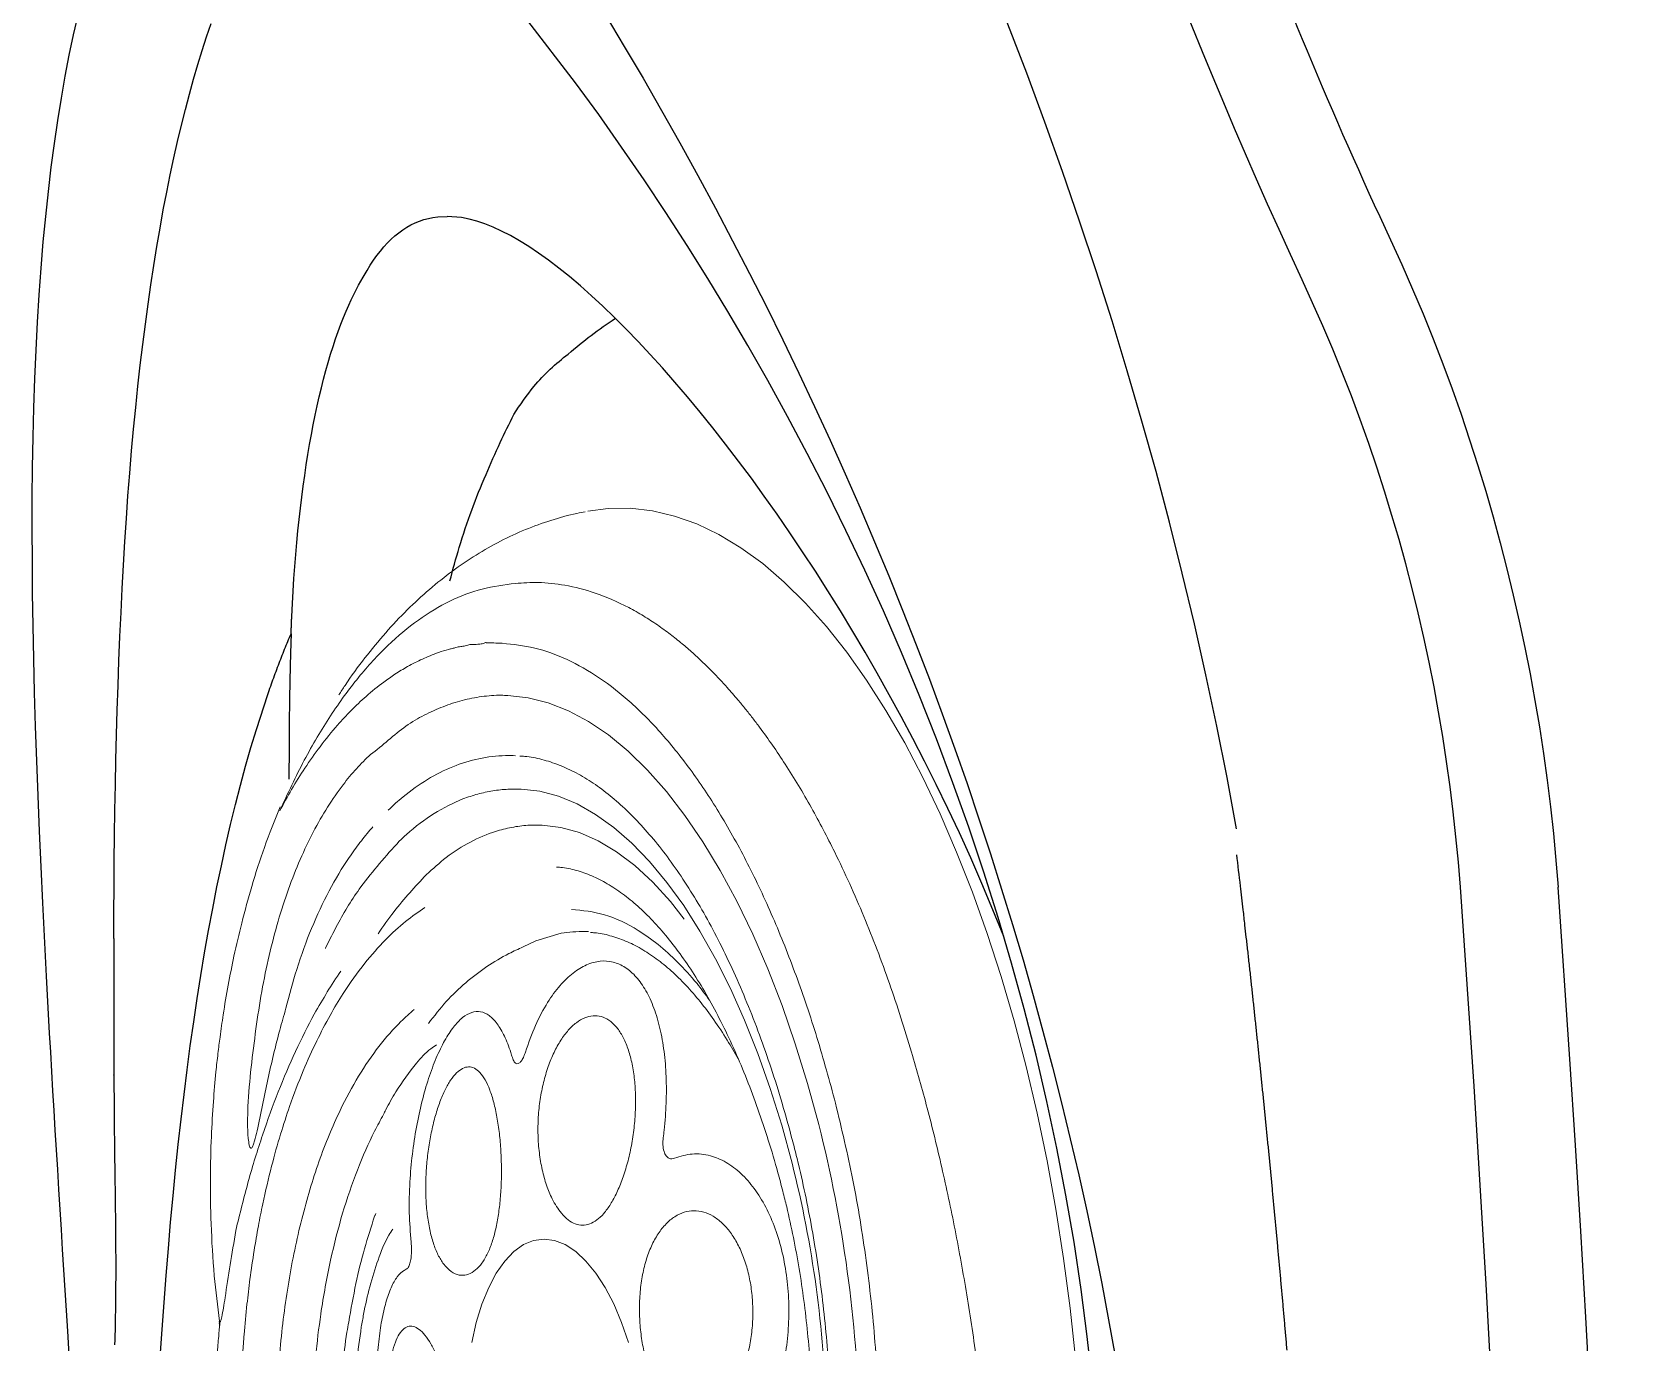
# Model space of a CAD drawing. Extents: x 938 to 1038, y 781 to 934.
# Drawn here: x 1026.4 to 1031.289, y 848.479 to 852.493 of the extents above; entities that cross this region are included whole.
import ezdxf

# ---------------------------------------------------------------- set-up
doc = ezdxf.new("R2010")
doc.units = 0
doc.header["$MEASUREMENT"] = 0
doc.linetypes.add('SLD-Solid', pattern=[0])
doc.layers.add('1', color=4, linetype='Continuous')
doc.layers.add('CL', color=8, linetype='Continuous')

# ---------------------------------------------------------------- blocks, each defined once
blk = doc.blocks.new('JET-HSS-Gatling')
at = {"layer": '1', "color": 3, "linetype": 'SLD-Solid', "lineweight": 15}
for p, q in [((0.0073, -0.3085), (0.0018, -0.1545)), ((0.0164, -0.4616), (0.0073, -0.3085)), ((1.3809, -0.3638), (1.364, -0.3008)), ((1.8432, -0.3352), (1.8247, -0.3957)), ((1.4008, -0.422), (1.3809, -0.3638)), ((1.4235, -0.4744), (1.4008, -0.422)), ((1.8247, -0.3957), (1.8032, -0.4509)), ((0.029, -0.6134), (0.0164, -0.4616)), ((1.4487, -0.5204), (1.4235, -0.4744)), ((1.8032, -0.4509), (1.7791, -0.4999)), ((2.6085, -0.4541), (2.6091, -0.4437)), ((2.6085, -0.4564), (2.6085, -0.4541)), ((1.476, -0.5594), (1.4487, -0.5204)), ((1.7791, -0.4999), (1.7527, -0.5422)), ((1.5052, -0.5908), (1.476, -0.5594)), ((1.7243, -0.5772), (1.6944, -0.6044)), ((1.7527, -0.5422), (1.7243, -0.5772)), ((0.0452, -0.7634), (0.029, -0.6134)), ((1.5357, -0.6142), (1.5052, -0.5908)), ((1.5672, -0.6293), (1.5357, -0.6142)), ((1.5993, -0.6359), (1.5672, -0.6293)), ((1.6314, -0.6339), (1.5993, -0.6359)), ((1.6633, -0.6234), (1.6314, -0.6339)), ((1.6944, -0.6044), (1.6633, -0.6234)), ((0.065, -0.9111), (0.0452, -0.7634)), ((0.8481, -0.931), (0.8246, -0.8129)), ((0.0882, -1.0562), (0.065, -0.9111)), ((0.7343, -0.9245), (0.7597, -1.0526)), ((0.8749, -1.0452), (0.8481, -0.931)), ((0.1147, -1.1981), (0.0882, -1.0562)), ((0.7597, -1.0526), (0.7885, -1.1768)), ((0.905, -1.1551), (0.8749, -1.0452)), ((0.9381, -1.2602), (0.905, -1.1551)), ((0.1446, -1.3366), (0.1147, -1.1981)), ((0.7885, -1.1768), (0.8206, -1.2966)), ((0.9742, -1.3601), (0.9381, -1.2602)), ((0.8206, -1.2966), (0.8559, -1.4116)), ((0.1777, -1.4711), (0.1446, -1.3366)), ((1.0131, -1.4542), (0.9742, -1.3601)), ((0.8559, -1.4116), (0.8942, -1.5213)), ((1.0547, -1.5422), (1.0131, -1.4542)), ((0.2139, -1.6013), (0.1777, -1.4711)), ((0.8942, -1.5213), (0.9355, -1.6253)), ((1.0987, -1.6236), (1.0547, -1.5422)), ((1.4788, -1.5661), (1.5579, -1.5489)), ((1.5579, -1.5489), (1.5988, -1.5327)), ((0.2531, -1.7269), (0.2139, -1.6013)), ((1.1004, -1.5823), (1.1387, -1.6388)), ((2.2025, -1.573), (2.2031, -1.5718)), ((0.9355, -1.6253), (0.9795, -1.7231)), ((1.1449, -1.6982), (1.0987, -1.6236)), ((1.1387, -1.6388), (1.1881, -1.7018)), ((1.1931, -1.7656), (1.1449, -1.6982)), ((1.1881, -1.7018), (1.2393, -1.7566)), ((0.2952, -1.8473), (0.2531, -1.7269)), ((0.9795, -1.7231), (1.0261, -1.8144)), ((1.2393, -1.7566), (1.2921, -1.8031)), ((1.2432, -1.8255), (1.1931, -1.7656)), ((1.2921, -1.8031), (1.3461, -1.8409)), ((0.3401, -1.9623), (0.2952, -1.8473)), ((1.0261, -1.8144), (1.0751, -1.8988)), ((1.295, -1.8777), (1.2432, -1.8255)), ((1.3461, -1.8409), (1.4012, -1.8698)), ((1.0751, -1.8988), (1.1263, -1.976)), ((1.3481, -1.9218), (1.295, -1.8777)), ((1.4012, -1.8698), (1.457, -1.8898)), ((1.457, -1.8898), (1.5133, -1.9007)), ((1.4023, -1.9578), (1.3481, -1.9218)), ((0.3876, -2.0716), (0.3401, -1.9623)), ((1.1263, -1.976), (1.1794, -2.0457)), ((1.4575, -1.9855), (1.4023, -1.9578)), ((1.5134, -2.0046), (1.4575, -1.9855)), ((1.1794, -2.0457), (1.2344, -2.1077)), ((1.5697, -2.0153), (1.5134, -2.0046)), ((0.4377, -2.1748), (0.3876, -2.0716)), ((1.2344, -2.1077), (1.291, -2.1616)), ((0.4901, -2.2716), (0.4377, -2.1748)), ((1.291, -2.1616), (1.3489, -2.2073)), ((1.3489, -2.2073), (1.4079, -2.2445)), ((1.4079, -2.2445), (1.4678, -2.2732)), ((0.5447, -2.3618), (0.4901, -2.2716)), ((1.4678, -2.2732), (1.5284, -2.2932)), ((1.5284, -2.2932), (1.5894, -2.3045)), ((0.6013, -2.445), (0.5447, -2.3618)), ((0.6598, -2.5211), (0.6013, -2.445)), ((0.7201, -2.5898), (0.6598, -2.5211)), ((0.7818, -2.6508), (0.7201, -2.5898)), ((0.8449, -2.7041), (0.7818, -2.6508)), ((0.9092, -2.7495), (0.8449, -2.7041)), ((0.9744, -2.7868), (0.9092, -2.7495)), ((1.0405, -2.8159), (0.9744, -2.7868)), ((1.1071, -2.8368), (1.0405, -2.8159)), ((1.1741, -2.8493), (1.1071, -2.8368)), ((1.2413, -2.8535), (1.1741, -2.8493)), ((1.304, -2.8498), (1.2413, -2.8535))]:
    blk.add_line(p, q, dxfattribs=at)
for centre, major_axis, start_param, end_param in [((3.7905, -0.209), (0, 3.5849), 1.515573, 1.771717), ((3.4052, -0.2088), (0, 3.027), 1.515573, 1.771717), ((2.1518, -0.7801), (0, 0.0592), 0.888582, 1.047194)]:
    blk.add_ellipse(centre, major_axis=major_axis, ratio=0.87, start_param=start_param, end_param=end_param, dxfattribs=at)
for points, knots in [([(2.1128, -0.423), (2.1128, -0.4229), (2.1183, -0.4046), (2.1271, -0.3591), (2.1384, -0.2881), (2.1464, -0.21), (2.1513, -0.1285), (2.1527, -0.0455), (2.1507, 0.0368), (2.1451, 0.1156), (2.1362, 0.1902), (2.1275, 0.2327), (2.123, 0.2542)], [0, 0, 0, 0, 0.000765, 0.110863, 0.220956, 0.331004, 0.44105, 0.551678, 0.662306, 0.774174, 0.886047, 1, 1, 1, 1]), ([(2.0818, 0.1869), (2.0768, 0.1961), (2.0667, 0.2145), (2.0498, 0.2283), (2.0325, 0.2321), (2.0151, 0.2267), (1.9973, 0.2122), (1.9797, 0.189), (1.9629, 0.1574), (1.9476, 0.1185), (1.9347, 0.0734), (1.9249, 0.0243), (1.9189, -0.0274), (1.9167, -0.0791), (1.9183, -0.13), (1.923, -0.1788), (1.9308, -0.2252), (1.9411, -0.2688), (1.9537, -0.308), (1.9682, -0.3423), (1.9841, -0.3696), (2.0009, -0.389), (2.018, -0.3992), (2.0348, -0.4001), (2.051, -0.3913), (2.0662, -0.3736), (2.0799, -0.3471), (2.092, -0.3133), (2.1021, -0.2728), (2.1103, -0.2274), (2.1163, -0.1779), (2.12, -0.1262), (2.1214, -0.0733), (2.1205, -0.021), (2.1173, 0.0295), (2.1117, 0.0769), (2.104, 0.1196), (2.0942, 0.1576), (2.086, 0.177), (2.0818, 0.1869)], [0, 0, 0, 0, 0.030396, 0.060795, 0.08804, 0.115287, 0.143037, 0.170786, 0.198789, 0.226788, 0.254382, 0.281967, 0.30819, 0.33441, 0.359333, 0.384261, 0.409477, 0.434699, 0.461317, 0.487938, 0.515662, 0.543386, 0.571376, 0.599364, 0.627046, 0.654725, 0.681915, 0.709103, 0.735839, 0.762575, 0.788984, 0.815393, 0.841622, 0.867852, 0.894053, 0.920254, 0.946574, 0.972895, 1, 1, 1, 1]), ([(0.2951, 0.0537), (0.2977, -0.0185), (0.3028, -0.1609), (0.3189, -0.3705), (0.3404, -0.5723), (0.3672, -0.7655), (0.3983, -0.9502), (0.4229, -1.0675), (0.435, -1.1255)], [0, 0, 0, 0, 0.177758, 0.350785, 0.519308, 0.683545, 0.843707, 1, 1, 1, 1]), ([(1.0309, 0.0512), (1.0269, 0.0471), (1.0088, 0.0285), (0.9783, -0.0111), (0.9425, -0.0724), (0.9124, -0.1423), (0.8889, -0.2181), (0.8729, -0.2982), (0.8647, -0.3804), (0.8648, -0.4624), (0.873, -0.5422), (0.8896, -0.6172), (0.9138, -0.6858), (0.9452, -0.7454), (0.9828, -0.7949), (1.0257, -0.832), (1.0743, -0.8566), (1.1276, -0.8666), (1.1642, -0.8581), (1.1825, -0.8538)], [0, 0, 0, 0, 0.017086, 0.077681, 0.138269, 0.198172, 0.258071, 0.317615, 0.377156, 0.436673, 0.49619, 0.55602, 0.615851, 0.676352, 0.736856, 0.798484, 0.860118, 0.930054, 1, 1, 1, 1]), ([(0.6787, -0.9865), (0.6658, -0.9074), (0.6399, -0.7491), (0.6181, -0.5001), (0.6081, -0.2471), (0.6132, -0.0785), (0.6157, 0.0058)], [0, 0, 0, 0, 0.25, 0.5, 0.75, 1, 1, 1, 1]), ([(2.4697, 0.0234), (2.4663, -0.0335), (2.4606, -0.1267), (2.4459, -0.2537), (2.4252, -0.3939), (2.3909, -0.5632), (2.337, -0.7527), (2.2715, -0.9253), (2.2015, -1.0655), (2.1306, -1.1766), (2.0618, -1.2628), (1.9993, -1.3245), (1.9596, -1.3548), (1.9451, -1.3659)], [0, 0, 0, 0, 0.09169, 0.150519, 0.209337, 0.327212, 0.445034, 0.562877, 0.680719, 0.770033, 0.859578, 0.948891, 1, 1, 1, 1]), ([(2.062, -1.052), (2.0724, -1.0359), (2.1049, -0.9855), (2.1554, -0.8899), (2.2101, -0.7611), (2.2585, -0.6166), (2.2961, -0.4706), (2.3239, -0.3274), (2.3453, -0.1793), (2.3565, -0.0574), (2.3605, 0.0197), (2.3613, 0.0355)], [0, 0, 0, 0, 0.06262, 0.195551, 0.328905, 0.461838, 0.604644, 0.712946, 0.820335, 0.963143, 1, 1, 1, 1]), ([(0.8149, -0.8629), (0.8117, -0.8448), (0.8024, -0.792), (0.7893, -0.7026), (0.7766, -0.5942), (0.7671, -0.4841), (0.7608, -0.3726), (0.7576, -0.2605), (0.7577, -0.15), (0.7599, -0.0725), (0.7617, -0.0325), (0.7619, -0.0278)], [0, 0, 0, 0, 0.069066, 0.200543, 0.332094, 0.463702, 0.595352, 0.727032, 0.858727, 0.983492, 1, 1, 1, 1]), ([(2.5766, -0.0058), (2.5762, -0.0137), (2.5756, -0.0265), (2.5745, -0.0463), (2.5732, -0.0684), (2.5711, -0.1002), (2.5678, -0.1456), (2.5632, -0.1966), (2.5581, -0.2462), (2.5522, -0.2974), (2.5453, -0.3513), (2.5348, -0.4228), (2.5224, -0.4976), (2.5059, -0.5823), (2.4885, -0.6614), (2.4698, -0.737), (2.4463, -0.8225), (2.4174, -0.9153), (2.3824, -1.0123), (2.3435, -1.1079), (2.3, -1.2012), (2.2515, -1.2902), (2.2048, -1.3657), (2.1506, -1.4428), (2.0884, -1.5178), (2.0194, -1.585), (1.9534, -1.638), (1.9104, -1.663), (1.8897, -1.6752)], [0, 0, 0, 0, 0.0102, 0.016575, 0.025763, 0.038933, 0.057956, 0.085006, 0.105873, 0.123374, 0.152941, 0.177736, 0.219724, 0.254777, 0.295479, 0.331404, 0.363909, 0.421732, 0.472603, 0.518682, 0.581209, 0.637573, 0.689393, 0.737658, 0.811463, 0.878836, 0.941481, 1, 1, 1, 1]), ([(0.8592, -0.7289), (0.8563, -0.7128), (0.8481, -0.6658), (0.8367, -0.586), (0.826, -0.4891), (0.8186, -0.3905), (0.8143, -0.2909), (0.8131, -0.1907), (0.815, -0.1241), (0.8159, -0.0908)], [0, 0, 0, 0, 0.080367, 0.233434, 0.386614, 0.539884, 0.693216, 0.846586, 1, 1, 1, 1]), ([(1.2845, -0.1492), (1.2782, -0.1373), (1.2656, -0.1137), (1.2429, -0.0875), (1.2178, -0.069), (1.1905, -0.0589), (1.1615, -0.0577), (1.1316, -0.0657), (1.1018, -0.083), (1.0733, -0.1088), (1.047, -0.1427), (1.024, -0.1831), (1.0048, -0.229), (0.9901, -0.2787), (0.9803, -0.3311), (0.9756, -0.3843), (0.9763, -0.4371), (0.982, -0.4879), (0.9928, -0.5355), (1.0082, -0.5785), (1.0279, -0.6157), (1.051, -0.6464), (1.0772, -0.6694), (1.1055, -0.6844), (1.1352, -0.6906), (1.1654, -0.6881), (1.1952, -0.6765), (1.2237, -0.6563), (1.25, -0.6276), (1.2735, -0.5914), (1.2931, -0.5483), (1.3085, -0.4997), (1.319, -0.4469), (1.3247, -0.3922), (1.3253, -0.3373), (1.3215, -0.2848), (1.3134, -0.236), (1.3017, -0.1896), (1.2904, -0.1632), (1.2845, -0.1492)], [0, 0, 0, 0, 0.026961, 0.053928, 0.080851, 0.107776, 0.135596, 0.163415, 0.191383, 0.219349, 0.246957, 0.274563, 0.301675, 0.328785, 0.355461, 0.382135, 0.408506, 0.434876, 0.461091, 0.487307, 0.513516, 0.539726, 0.566078, 0.592432, 0.619069, 0.645707, 0.672755, 0.699804, 0.727332, 0.754862, 0.782791, 0.810719, 0.838629, 0.866531, 0.893521, 0.920503, 0.945925, 0.971348, 1, 1, 1, 1]), ([(2.6077, -0.453), (2.6101, -0.439), (2.6155, -0.4072), (2.6222, -0.3617), (2.6278, -0.3203), (2.6323, -0.2839), (2.6368, -0.2439), (2.6418, -0.1923), (2.6469, -0.1271), (2.6488, -0.0791), (2.6498, -0.0528)], [0, 0, 0, 0, 0.105991, 0.240604, 0.342909, 0.417765, 0.513714, 0.642736, 0.8045, 1, 1, 1, 1]), ([(2.1769, -0.4075), (2.1847, -0.372), (2.1945, -0.3279), (2.2016, -0.2827), (2.203, -0.2739)], [0, 0, 0, 0, 0.805779, 1, 1, 1, 1]), ([(2.2438, -0.2897), (2.237, -0.3252), (2.2283, -0.371), (2.2169, -0.4152), (2.2143, -0.4252)], [0, 0, 0, 0, 0.772737, 1, 1, 1, 1]), ([(2.0268, -0.5738), (2.0291, -0.5729), (2.0392, -0.5691), (2.0565, -0.5547), (2.0776, -0.5231), (2.0967, -0.4797), (2.1074, -0.4418), (2.1128, -0.423)], [0, 0, 0, 0, 0.066314, 0.301488, 0.53664, 0.769131, 1, 1, 1, 1]), ([(2.059, -0.6998), (2.0635, -0.6939), (2.0846, -0.6658), (2.1119, -0.6084), (2.1429, -0.5294), (2.1634, -0.4615), (2.1737, -0.4203), (2.1769, -0.4075)], [0, 0, 0, 0, 0.071009, 0.336932, 0.60748, 0.878147, 1, 1, 1, 1]), ([(2.1118, -0.7428), (2.1247, -0.7109), (2.1508, -0.6469), (2.1853, -0.5407), (2.2045, -0.4643), (2.2143, -0.4252)], [0, 0, 0, 0, 0.326121, 0.65485, 1, 1, 1, 1]), ([(2.3103, -2.0145), (2.3294, -1.9752), (2.3659, -1.9002), (2.413, -1.7831), (2.4519, -1.6735), (2.4828, -1.5743), (2.5083, -1.482), (2.5282, -1.4003), (2.5434, -1.3309), (2.5549, -1.2732), (2.5667, -1.2083), (2.5801, -1.1244), (2.5941, -1.0175), (2.6061, -0.893), (2.614, -0.7511), (2.6166, -0.6039), (2.6111, -0.5032), (2.6085, -0.4564)], [0, 0, 0, 0, 0.098821, 0.187964, 0.266698, 0.335212, 0.393504, 0.452104, 0.494888, 0.525992, 0.560831, 0.615318, 0.678996, 0.751735, 0.83283, 0.922363, 1, 1, 1, 1]), ([(2.6085, -0.4541), (2.6078, -0.4539), (2.607, -0.4537), (2.6045, -0.4583), (2.6003, -0.4707), (2.5938, -0.4961), (2.5818, -0.5474), (2.5647, -0.6269), (2.5471, -0.6942), (2.5392, -0.73), (2.5392, -0.73)], [0, 0, 0, 0, 0.0464233, 0.0560273, 0.1365741, 0.2446153, 0.3551548, 0.6764348, 0.9999938, 1, 1, 1, 1]), ([(2.6091, -0.4437), (2.6091, -0.4437), (2.6103, -0.4452), (2.6088, -0.4479), (2.6089, -0.4503), (2.609, -0.4512)], [0, 0, 0, 0, 0.000068, 0.66005, 1, 1, 1, 1]), ([(2.6098, -0.4561), (2.6096, -0.4554), (2.609, -0.4531), (2.6099, -0.4507), (2.6105, -0.449)], [0, 0, 0, 0, 0.29141, 1, 1, 1, 1]), ([(1.9113, -0.5812), (1.9045, -0.5724), (1.8908, -0.5548), (1.8675, -0.5432), (1.8438, -0.5423), (1.821, -0.551), (1.7992, -0.5691), (1.7794, -0.595), (1.7622, -0.6279), (1.7475, -0.6661), (1.7353, -0.7093), (1.7255, -0.7568), (1.7182, -0.8075), (1.7133, -0.8611), (1.7112, -0.9153), (1.7119, -0.9687), (1.7156, -1.0191), (1.7222, -1.0649), (1.7316, -1.1043), (1.7435, -1.1362), (1.7578, -1.1597), (1.7739, -1.1745), (1.7917, -1.1799), (1.8104, -1.1764), (1.8299, -1.1638), (1.8495, -1.1431), (1.8687, -1.1145), (1.887, -1.0793), (1.9039, -1.038), (1.9189, -0.9921), (1.9315, -0.9427), (1.9414, -0.891), (1.9482, -0.8385), (1.9515, -0.7864), (1.9511, -0.7363), (1.947, -0.6892), (1.9389, -0.6469), (1.9273, -0.6095), (1.9167, -0.5907), (1.9113, -0.5812)], [0, 0, 0, 0, 0.0317441, 0.0634826, 0.0912546, 0.1190178, 0.1455175, 0.1720125, 0.197065, 0.222122, 0.2471727, 0.2722295, 0.298601, 0.3249759, 0.3525729, 0.38017, 0.4081675, 0.4361629, 0.4639181, 0.4916708, 0.5189442, 0.5462155, 0.5730208, 0.5998247, 0.6262788, 0.6527322, 0.6789814, 0.7052307, 0.7314257, 0.7576215, 0.7839112, 0.8102022, 0.8367314, 0.8632625, 0.8901646, 0.917069, 0.9444396, 0.9718118, 1, 1, 1, 1]), ([(2.0059, -0.6557), (2.0059, -0.6512), (2.0057, -0.6411), (2.0069, -0.6244), (2.0096, -0.6065), (2.0143, -0.59), (2.0204, -0.5776), (2.0247, -0.5751), (2.0268, -0.5738)], [0, 0, 0, 0, 0.130196, 0.289219, 0.442005, 0.610949, 0.805825, 1, 1, 1, 1]), ([(1.5407, -0.7108), (1.5344, -0.703), (1.5218, -0.6874), (1.5007, -0.6737), (1.4788, -0.6679), (1.4563, -0.6704), (1.4337, -0.6811), (1.4108, -0.6998), (1.3883, -0.7265), (1.3662, -0.7609), (1.3456, -0.8023), (1.327, -0.8495), (1.3113, -0.9011), (1.2991, -0.9551), (1.2909, -1.01), (1.2869, -1.064), (1.2874, -1.1155), (1.2924, -1.163), (1.3017, -1.2054), (1.315, -1.2415), (1.3321, -1.2704), (1.3523, -1.2916), (1.3752, -1.3042), (1.4, -1.3085), (1.4261, -1.3039), (1.4528, -1.2908), (1.4791, -1.2694), (1.5045, -1.2404), (1.528, -1.2043), (1.5491, -1.1621), (1.5669, -1.1148), (1.5809, -1.0635), (1.5905, -1.0096), (1.5955, -0.9545), (1.5953, -0.9), (1.5903, -0.8474), (1.5804, -0.799), (1.5647, -0.7504), (1.5495, -0.7252), (1.5407, -0.7108)], [0, 0, 0, 0, 0.024899, 0.049796, 0.074681, 0.099571, 0.124891, 0.150216, 0.176963, 0.203713, 0.231496, 0.259279, 0.287258, 0.315236, 0.342876, 0.370514, 0.39766, 0.424803, 0.451505, 0.478205, 0.504593, 0.530979, 0.5572, 0.583422, 0.609627, 0.635834, 0.662172, 0.688512, 0.715126, 0.741742, 0.768759, 0.795778, 0.823274, 0.850772, 0.878683, 0.906593, 0.934528, 0.962456, 1, 1, 1, 1]), ([(1.6559, -1.197), (1.6571, -1.2025), (1.6628, -1.2274), (1.675, -1.2663), (1.6944, -1.3061), (1.7171, -1.3329), (1.7423, -1.3465), (1.7699, -1.3461), (1.799, -1.3324), (1.829, -1.3052), (1.8592, -1.2657), (1.8887, -1.2144), (1.9168, -1.1531), (1.9425, -1.083), (1.9651, -1.006), (1.9836, -0.9241), (1.9978, -0.8363), (2.0066, -0.7449), (2.0062, -0.6854), (2.0059, -0.6557)], [0, 0, 0, 0, 0.017086, 0.077681, 0.13827, 0.198173, 0.258071, 0.317615, 0.377157, 0.436674, 0.49619, 0.55602, 0.615851, 0.676352, 0.736856, 0.798485, 0.860118, 0.930054, 1, 1, 1, 1]), ([(1.4793, -1.7696), (1.4749, -1.769), (1.455, -1.7662), (1.4196, -1.756), (1.3733, -1.7361), (1.3277, -1.7088), (1.283, -1.6744), (1.2392, -1.6332), (1.1966, -1.5853), (1.1553, -1.5308), (1.1154, -1.47), (1.0771, -1.403), (1.0407, -1.3301), (1.0062, -1.2516), (0.9739, -1.1678), (0.944, -1.0791), (0.9166, -0.9858), (0.8918, -0.8884), (0.8729, -0.8023), (0.8628, -0.7483), (0.8592, -0.7289)], [0, 0, 0, 0, 0.01755, 0.079517, 0.140948, 0.20158, 0.26148, 0.320823, 0.379793, 0.438544, 0.497186, 0.555794, 0.614404, 0.673046, 0.731737, 0.790485, 0.84929, 0.90815, 0.96706, 1, 1, 1, 1]), ([(2.5392, -0.73), (2.5231, -0.7797), (2.4909, -0.8792), (2.4369, -1.017), (2.3792, -1.1461), (2.3176, -1.2651), (2.2451, -1.3882), (2.1916, -1.4593), (2.1612, -1.4996)], [0, 0, 0, 0, 0.158983, 0.31798, 0.476271, 0.634366, 0.792483, 1, 1, 1, 1]), ([(1.566, -2.1168), (1.5611, -2.1162), (1.539, -2.1131), (1.4998, -2.1025), (1.4485, -2.0819), (1.3979, -2.0539), (1.3481, -2.0188), (1.2993, -1.9768), (1.2515, -1.9279), (1.205, -1.8724), (1.1598, -1.8104), (1.1162, -1.742), (1.0742, -1.6675), (1.0341, -1.5872), (0.9961, -1.5012), (0.9602, -1.41), (0.9267, -1.3138), (0.8957, -1.2129), (0.8672, -1.1078), (0.842, -1.0006), (0.8251, -0.9183), (0.8167, -0.8725), (0.8149, -0.8629)], [0, 0, 0, 0, 0.0159124, 0.0719639, 0.1276729, 0.1828546, 0.2375199, 0.2917593, 0.3456875, 0.3994103, 0.4530122, 0.5065554, 0.5600822, 0.6136127, 0.6671661, 0.7207531, 0.7743791, 0.828045, 0.8817501, 0.9354914, 0.9864539, 1, 1, 1, 1]), ([(1.1825, -0.8538), (1.1853, -0.8531), (1.1914, -0.8517), (1.2003, -0.8544), (1.2084, -0.8625), (1.2141, -0.877), (1.216, -0.8971), (1.2138, -0.9116), (1.2127, -0.9189)], [0, 0, 0, 0, 0.130195, 0.289218, 0.442003, 0.610949, 0.805825, 1, 1, 1, 1]), ([(1.2127, -0.9189), (1.2111, -0.9265), (1.2043, -0.9615), (1.1952, -1.0243), (1.1892, -1.1055), (1.19, -1.183), (1.1974, -1.2547), (1.2116, -1.3187), (1.2321, -1.3736), (1.2586, -1.4175), (1.2903, -1.4498), (1.3266, -1.4689), (1.3663, -1.4746), (1.4085, -1.4662), (1.4519, -1.4441), (1.495, -1.4083), (1.5382, -1.3576), (1.5798, -1.2923), (1.6033, -1.2378), (1.615, -1.2105)], [0, 0, 0, 0, 0.017086, 0.077681, 0.13827, 0.198173, 0.258071, 0.317615, 0.377157, 0.436674, 0.49619, 0.55602, 0.615851, 0.676352, 0.736856, 0.798485, 0.860118, 0.930054, 1, 1, 1, 1]), ([(1.595, -2.4652), (1.5623, -2.4595), (1.4968, -2.448), (1.4001, -2.4041), (1.3055, -2.341), (1.2139, -2.2575), (1.1262, -2.1547), (1.043, -2.0334), (0.9651, -1.8947), (0.8932, -1.7398), (0.8279, -1.5702), (0.77, -1.3871), (0.7191, -1.1929), (0.6922, -1.0553), (0.6787, -0.9865)], [0, 0, 0, 0, 0.083333, 0.166667, 0.25, 0.333333, 0.416667, 0.5, 0.583333, 0.666667, 0.75, 0.833333, 0.916667, 1, 1, 1, 1]), ([(2.4561, -1.2254), (2.4628, -1.1859), (2.4747, -1.1158), (2.4817, -1.0353), (2.48, -0.9926), (2.478, -0.9829), (2.4766, -0.98), (2.4757, -0.9789), (2.4751, -0.9784), (2.4744, -0.9782), (2.4735, -0.9782), (2.4716, -0.9793), (2.4693, -0.9823), (2.4656, -0.9892), (2.4595, -1.0048), (2.4388, -1.0707), (2.4086, -1.1854), (2.37, -1.3075), (2.3446, -1.3763), (2.3366, -1.398)], [0, 0, 0, 0, 0.166389, 0.295559, 0.32148, 0.328288, 0.331433, 0.332758, 0.333431, 0.334752, 0.335709, 0.338291, 0.345814, 0.353914, 0.374763, 0.420648, 0.656248, 0.891321, 1, 1, 1, 1]), ([(2.0197, -1.1184), (2.0315, -1.1009), (2.0462, -1.0794), (2.0594, -1.0564), (2.062, -1.052)], [0, 0, 0, 0, 0.808283, 1, 1, 1, 1]), ([(1.8849, -1.2531), (1.891, -1.2496), (1.9167, -1.2349), (1.962, -1.1917), (1.9972, -1.147), (2.0197, -1.1184)], [0, 0, 0, 0, 0.101923, 0.426326, 1, 1, 1, 1]), ([(0.435, -1.1255), (0.4432, -1.1614), (0.4596, -1.2341), (0.4873, -1.3409), (0.5176, -1.4469), (0.5508, -1.5515), (0.5868, -1.6544), (0.6316, -1.7703), (0.6878, -1.8991), (0.7552, -2.0321), (0.8067, -2.1193), (0.8372, -2.1667), (0.847, -2.1817), (0.857, -2.1966), (0.8671, -2.2113), (0.8774, -2.2259), (0.8941, -2.2492), (0.9213, -2.2856), (0.9635, -2.3377), (1.0065, -2.3852), (1.0468, -2.4254), (1.0807, -2.4567), (1.1178, -2.488), (1.1582, -2.5185), (1.219, -2.559), (1.2968, -2.5996), (1.3874, -2.6299), (1.468, -2.6446), (1.5184, -2.645), (1.5418, -2.6452)], [0, 0, 0, 0, 0.039649, 0.080068, 0.12125, 0.163185, 0.205866, 0.249282, 0.313406, 0.38198, 0.445953, 0.454581, 0.463266, 0.472007, 0.480806, 0.489662, 0.498574, 0.523834, 0.559008, 0.604021, 0.628629, 0.655391, 0.684294, 0.715323, 0.748465, 0.823094, 0.88982, 0.948755, 1, 1, 1, 1]), ([(1.3898, -1.5617), (1.3857, -1.5614), (1.366, -1.5596), (1.3308, -1.549), (1.2845, -1.5297), (1.2389, -1.5026), (1.1944, -1.4687), (1.1512, -1.4281), (1.1096, -1.381), (1.0696, -1.3279), (1.0315, -1.2685), (0.9969, -1.2073), (0.9759, -1.1632), (0.9662, -1.143)], [0, 0, 0, 0, 0.0274951, 0.1317335, 0.2350029, 0.3368263, 0.4370853, 0.5358569, 0.6332869, 0.7295067, 0.8243825, 0.9195129, 1, 1, 1, 1]), ([(1.615, -1.2105), (1.6167, -1.2064), (1.6206, -1.1972), (1.6277, -1.1859), (1.6358, -1.178), (1.6442, -1.1764), (1.6517, -1.1826), (1.6545, -1.1922), (1.6559, -1.197)], [0, 0, 0, 0, 0.1301956, 0.2892195, 0.4420041, 0.6109495, 0.8058267, 1, 1, 1, 1]), ([(2.022, -2.1543), (2.022, -2.1543), (2.0301, -2.1495), (2.0454, -2.1346), (2.0761, -2.1077), (2.1165, -2.0651), (2.1655, -2.0046), (2.2148, -1.9315), (2.2608, -1.8506), (2.3033, -1.7623), (2.3422, -1.6666), (2.3768, -1.5636), (2.4181, -1.4195), (2.4409, -1.303), (2.4561, -1.2254)], [0, 0, 0, 0, 0.000002, 0.038454, 0.076882, 0.153509, 0.247437, 0.341552, 0.435668, 0.529824, 0.623975, 0.718013, 0.812072, 1, 1, 1, 1]), ([(1.4424, -1.6369), (1.4091, -1.6311), (1.3417, -1.6193), (1.256, -1.5699), (1.1855, -1.5121), (1.1294, -1.4532), (1.0809, -1.3926), (1.0524, -1.3472), (1.041, -1.3292)], [0, 0, 0, 0, 0.2335518, 0.4715892, 0.6139879, 0.7563866, 0.902921, 1, 1, 1, 1]), ([(1.5988, -1.5327), (1.6137, -1.5273), (1.6531, -1.513), (1.7148, -1.482), (1.7824, -1.4376), (1.8465, -1.3844), (1.8853, -1.3416), (1.9047, -1.3201)], [0, 0, 0, 0, 0.131614, 0.348029, 0.565844, 0.782168, 1, 1, 1, 1]), ([(2.0315, -1.9327), (2.033, -1.9312), (2.0474, -1.917), (2.0742, -1.8885), (2.1229, -1.8301), (2.18, -1.7488), (2.2416, -1.6383), (2.2943, -1.5214), (2.3232, -1.4373), (2.3366, -1.398)], [0, 0, 0, 0, 0.01157, 0.112772, 0.213959, 0.416471, 0.619568, 0.822676, 1, 1, 1, 1]), ([(1.3958, -1.5656), (1.3984, -1.5658), (1.4153, -1.5671), (1.4447, -1.5684), (1.4674, -1.5669), (1.4788, -1.5661)], [0, 0, 0, 0, 0.082822, 0.537093, 1, 1, 1, 1]), ([(1.8781, -1.7751), (1.9147, -1.7411), (1.9713, -1.6886), (2.0213, -1.6267), (2.039, -1.6049)], [0, 0, 0, 0, 0.646877, 1, 1, 1, 1]), ([(2.2025, -1.573), (2.1889, -1.5963), (2.1518, -1.6597), (2.0731, -1.7684), (1.9975, -1.8411), (1.9537, -1.8831)], [0, 0, 0, 0, 0.196122, 0.535324, 1, 1, 1, 1]), ([(1.5133, -1.9007), (1.5278, -1.9019), (1.5591, -1.9045), (1.6072, -1.9016), (1.6672, -1.8911), (1.7366, -1.8674), (1.8105, -1.8282), (1.8568, -1.7918), (1.8781, -1.7751)], [0, 0, 0, 0, 0.116842, 0.251408, 0.38635, 0.601816, 0.817298, 1, 1, 1, 1]), ([(1.9537, -1.8831), (1.9459, -1.8895), (1.909, -1.9197), (1.8414, -1.963), (1.7651, -1.9951), (1.711, -2.0086), (1.6723, -2.0153), (1.6412, -2.0179), (1.6044, -2.0183), (1.5831, -2.0165), (1.5697, -2.0153)], [0, 0, 0, 0, 0.0640874, 0.3023111, 0.5404427, 0.6594414, 0.718914, 0.8378934, 0.8973655, 1, 1, 1, 1]), ([(1.5418, -2.6452), (1.5761, -2.6433), (1.6446, -2.6396), (1.7459, -2.6085), (1.8466, -2.558), (1.9456, -2.4868), (2.0425, -2.3957), (2.1364, -2.2844), (2.227, -2.1552), (2.2835, -2.0536), (2.3118, -2.0027)], [0, 0, 0, 0, 0.125415, 0.250137, 0.374777, 0.499583, 0.624349, 0.74942, 0.874666, 1, 1, 1, 1]), ([(1.9804, -1.9808), (1.9644, -1.9936), (1.9229, -2.0268), (1.854, -2.0678), (1.7736, -2.1014), (1.692, -2.1199), (1.6269, -2.1232), (1.5893, -2.1197), (1.5791, -2.1188)], [0, 0, 0, 0, 0.124846, 0.324624, 0.524457, 0.725453, 0.925166, 1, 1, 1, 1]), ([(2.3118, -2.0027), (2.2983, -2.0238), (2.2704, -2.0675), (2.2246, -2.1299), (2.1732, -2.1927), (2.1219, -2.2472), (2.0711, -2.2946), (2.0209, -2.3357), (1.9731, -2.3689), (1.9285, -2.3954), (1.8874, -2.4166), (1.8502, -2.4322), (1.8175, -2.4435), (1.7904, -2.4515), (1.7669, -2.458), (1.7494, -2.4597), (1.7363, -2.463), (1.7231, -2.4647), (1.7111, -2.4645), (1.699, -2.4681), (1.6867, -2.4687), (1.6719, -2.4672), (1.659, -2.4677), (1.6512, -2.4682), (1.6474, -2.4711), (1.6461, -2.4716), (1.6458, -2.4715), (1.6455, -2.4715), (1.6449, -2.4711), (1.6437, -2.4704), (1.6397, -2.4695), (1.632, -2.469), (1.6164, -2.4675), (1.6038, -2.4662), (1.595, -2.4652)], [0, 0, 0, 0, 0.066118, 0.136938, 0.213999, 0.299167, 0.361905, 0.431287, 0.509977, 0.558646, 0.612909, 0.6759, 0.707486, 0.742831, 0.783653, 0.799067, 0.813649, 0.833587, 0.852019, 0.861533, 0.878293, 0.90225, 0.919971, 0.927847, 0.932019, 0.932759, 0.933114, 0.933388, 0.933963, 0.93611, 0.939288, 0.950952, 0.965966, 1, 1, 1, 1]), ([(1.5894, -2.3045), (1.5961, -2.3052), (1.6129, -2.3071), (1.6396, -2.3082), (1.68, -2.3065), (1.7301, -2.3008), (1.79, -2.2856), (1.8492, -2.2638), (1.9278, -2.2264), (1.9832, -2.1781), (2.0221, -2.1542), (2.0221, -2.1542)], [0, 0, 0, 0, 0.0453331, 0.1136722, 0.1817804, 0.3180598, 0.4545244, 0.590966, 0.7272287, 0.9999978, 1, 1, 1, 1]), ([(1.3124, -2.8481), (1.321, -2.8473), (1.357, -2.844), (1.4196, -2.8308), (1.4998, -2.8084), (1.5787, -2.7784), (1.6562, -2.7414), (1.7322, -2.6975), (1.8066, -2.6465), (1.8792, -2.5885), (1.9501, -2.5234), (2.0189, -2.4508), (2.0708, -2.3907), (2.0985, -2.3531), (2.1053, -2.3439)], [0, 0, 0, 0, 0.02788, 0.116636, 0.205673, 0.295333, 0.38596, 0.477893, 0.571458, 0.666951, 0.764616, 0.864609, 0.966969, 1, 1, 1, 1])]:
    blk.add_open_spline(points, degree=3, knots=knots, dxfattribs=at)
blk = doc.blocks.new('VISTA')
at = {"layer": '1', "color": 3, "linetype": 'Continuous'}
for points in [[(90.2796, 52.9813), (90.3378, 52.884), (90.3952, 52.7861), (90.4518, 52.6876), (90.5076, 52.5884), (90.5626, 52.4887), (90.6167, 52.3887), (90.6697, 52.2886), (90.7218, 52.188), (90.773, 52.087), (90.8232, 51.9854), (90.8725, 51.8834), (90.9208, 51.7809), (90.9682, 51.678), (91.0146, 51.5746), (91.06, 51.4708), (91.1045, 51.3665), (91.1479, 51.2619), (91.1904, 51.1568), (91.2319, 51.0513), (91.2724, 50.9454), (91.3118, 50.8392), (91.3503, 50.7326), (91.3877, 50.6256), (91.424, 50.5182), (91.4594, 50.4105), (91.4937, 50.3025), (91.5269, 50.1941), (91.5591, 50.0854), (91.5902, 49.9764), (91.6203, 49.8671), (91.6493, 49.7576), (91.6772, 49.6477), (91.704, 49.5376), (91.7297, 49.4273), (91.7542, 49.3166), (91.7777, 49.2058), (91.8001, 49.0947), (91.8213, 48.9834), (91.8415, 48.8719)], [(92.4142, 52.1691), (92.3785, 52.246), (92.3433, 52.323), (92.3085, 52.4002), (92.2742, 52.4776), (92.2403, 52.5552), (92.2069, 52.6329), (92.1739, 52.7107), (92.1413, 52.7887), (92.1092, 52.8669), (92.0776, 52.9453), (92.0463, 53.0238), (92.0156, 53.1024), (91.9853, 53.1813), (91.9554, 53.2603), (91.9259, 53.3394), (91.8969, 53.4187), (91.8684, 53.4982), (91.8403, 53.5779), (91.7854, 53.7377)], [(88.6639, 52.9793), (88.6501, 52.9191), (88.6369, 52.8568), (88.6245, 52.7923), (88.6127, 52.7257), (88.6016, 52.6572), (88.5913, 52.5866), (88.5817, 52.5141), (88.5728, 52.4396), (88.5647, 52.3632), (88.5573, 52.2849), (88.5506, 52.2047), (88.5447, 52.1228), (88.5395, 52.039), (88.5351, 51.9534), (88.5314, 51.8662), (88.5284, 51.7772), (88.5262, 51.6865), (88.5246, 51.5942), (88.5236, 51.5003), (88.5234, 51.4048), (88.5237, 51.3078), (88.5246, 51.2093), (88.5261, 51.1093), (88.5281, 51.0079), (88.5306, 50.905), (88.5337, 50.8008), (88.5372, 50.6953), (88.5412, 50.5884), (88.5456, 50.4803), (88.5504, 50.3709), (88.5555, 50.2604), (88.567, 50.0357)], [(88.7742, 50.1517), (88.7745, 50.2311), (88.775, 50.31), (88.7757, 50.3885), (88.7766, 50.4666), (88.7778, 50.5443), (88.7792, 50.6215), (88.7809, 50.6985), (88.7828, 50.775), (88.7849, 50.851), (88.7873, 50.9266), (88.79, 51.0016), (88.793, 51.076), (88.7963, 51.1498), (88.7998, 51.2229), (88.8038, 51.2953), (88.808, 51.3669), (88.8127, 51.4377), (88.8176, 51.5076), (88.823, 51.5766), (88.8287, 51.6447), (88.8348, 51.7118), (88.8413, 51.778), (88.8481, 51.8433), (88.8553, 51.9075), (88.8629, 51.9707), (88.8708, 52.0329), (88.8791, 52.094), (88.8877, 52.154), (88.8967, 52.2129), (88.9061, 52.2707), (88.9158, 52.3274), (88.9258, 52.3829), (88.9363, 52.4372), (88.947, 52.4903), (88.9581, 52.5423), (88.9696, 52.593), (88.9813, 52.6425), (88.9934, 52.6907), (89.0058, 52.7378), (89.0185, 52.7836), (89.0315, 52.8281), (89.0448, 52.8714), (89.0584, 52.9134), (89.0722, 52.954)], [(92.3694, 53.0161), (92.3843, 52.9795), (92.3992, 52.9429), (92.4143, 52.9063), (92.4294, 52.8698), (92.4447, 52.8333), (92.46, 52.7969), (92.4754, 52.7604), (92.491, 52.7241), (92.5066, 52.6878), (92.5224, 52.6515), (92.5382, 52.6152), (92.5541, 52.579), (92.5701, 52.5429), (92.5863, 52.5067), (92.6025, 52.4707), (92.6188, 52.4346), (92.6352, 52.3986), (92.6517, 52.3627), (92.685, 52.2909)], [(91.7717, 48.7883), (91.756, 48.9321), (91.7373, 49.0764), (91.7155, 49.2208), (91.6907, 49.3649), (91.6629, 49.5086), (91.6323, 49.6516), (91.599, 49.7939), (91.5629, 49.9354), (91.5242, 50.076), (91.483, 50.2157), (91.4392, 50.3544), (91.3931, 50.4919), (91.3446, 50.6282), (91.2939, 50.7632), (91.2412, 50.8964), (91.187, 51.0269), (91.1314, 51.1545), (91.0746, 51.2794), (91.0168, 51.4014), (90.958, 51.5205), (90.8984, 51.6367), (90.8381, 51.75), (90.7774, 51.8604), (90.7163, 51.9677), (90.655, 52.072), (90.5935, 52.1734), (90.5306, 52.274), (90.4655, 52.3748), (90.3985, 52.4755), (90.3297, 52.5757), (90.2594, 52.6748), (90.1879, 52.7725), (90.0419, 52.962)], [(89.55, 52.1975), (89.5598, 52.2136), (89.5699, 52.2289), (89.5802, 52.2434), (89.5907, 52.257), (89.6015, 52.2699), (89.6126, 52.2819), (89.6239, 52.2932), (89.6355, 52.3036), (89.6473, 52.3132), (89.6594, 52.3219), (89.6718, 52.3299), (89.6845, 52.337), (89.6974, 52.3432), (89.7106, 52.3486), (89.7241, 52.3532), (89.7378, 52.3569), (89.7519, 52.3598), (89.7662, 52.3618), (89.7957, 52.3633)], [(91.5005, 50.1577), (91.4671, 50.2394), (91.4332, 50.3195), (91.3989, 50.3979), (91.3641, 50.4745), (91.3289, 50.5494), (91.2934, 50.6226), (91.2577, 50.694), (91.2218, 50.7637), (91.1858, 50.8316), (91.1495, 50.8981), (91.1127, 50.9637), (91.0755, 51.0283), (91.0379, 51.092), (90.9999, 51.1546), (90.9616, 51.2162), (90.923, 51.2766), (90.8842, 51.3359), (90.8451, 51.394), (90.8059, 51.4509), (90.7666, 51.5066), (90.7272, 51.5609), (90.6877, 51.6139), (90.6483, 51.6656), (90.609, 51.7156), (90.57, 51.7639), (90.5313, 51.8106), (90.4929, 51.8556), (90.4549, 51.8989), (90.4173, 51.9403), (90.3802, 51.98), (90.3436, 52.0179), (90.3075, 52.0539), (90.2721, 52.088), (90.2373, 52.1202), (90.2032, 52.1504), (90.1699, 52.1787), (90.1374, 52.2049), (90.106, 52.2289), (90.0754, 52.2508), (90.0458, 52.2707), (90.017, 52.2886), (89.9891, 52.3044), (89.9621, 52.3183), (89.936, 52.3303), (89.9107, 52.3404), (89.8861, 52.3486), (89.8624, 52.3549), (89.8394, 52.3595), (89.7957, 52.3633)], [(92.685, 52.2909), (92.7193, 52.2161), (92.7524, 52.1407), (92.7844, 52.0649), (92.8153, 51.9886), (92.845, 51.9118), (92.8735, 51.8346), (92.901, 51.757), (92.9272, 51.6789), (92.9524, 51.6005), (92.9763, 51.5218), (92.9992, 51.4426), (93.0209, 51.3632), (93.0415, 51.2835), (93.0609, 51.2034), (93.0792, 51.1231), (93.0964, 51.0426), (93.1123, 50.9618), (93.1272, 50.8807), (93.1408, 50.7995), (93.1533, 50.718), (93.1646, 50.6364), (93.1748, 50.5546), (93.1837, 50.4727), (93.1981, 50.3084)], [(89.3193, 51.1377), (89.3212, 51.1769), (89.3234, 51.2155), (89.3258, 51.2535), (89.3285, 51.291), (89.3315, 51.3279), (89.3347, 51.3642), (89.3381, 51.3999), (89.3418, 51.4351), (89.3457, 51.4697), (89.3499, 51.5036), (89.3543, 51.537), (89.3589, 51.5698), (89.3637, 51.602), (89.3688, 51.6336), (89.374, 51.6646), (89.3795, 51.695), (89.3852, 51.7248), (89.3911, 51.7541), (89.3972, 51.7826), (89.4035, 51.8106), (89.4101, 51.838), (89.4168, 51.8646), (89.4237, 51.8907), (89.4309, 51.9161), (89.4382, 51.9408), (89.4458, 51.9648), (89.4535, 51.9882), (89.4615, 52.0108), (89.4696, 52.0327), (89.4777, 52.0533), (89.4858, 52.0726), (89.4938, 52.0908), (89.5016, 52.1078), (89.5093, 52.1237), (89.5168, 52.1384), (89.524, 52.1522), (89.531, 52.1649), (89.5377, 52.1767), (89.55, 52.1975)], [(92.8988, 50.3084), (92.8926, 50.3855), (92.8853, 50.4626), (92.8769, 50.5395), (92.8674, 50.6163), (92.8567, 50.693), (92.8449, 50.7695), (92.8321, 50.8457), (92.8181, 50.9218), (92.803, 50.9977), (92.7868, 51.0733), (92.7695, 51.1487), (92.7511, 51.2238), (92.7316, 51.2986), (92.711, 51.3732), (92.6893, 51.4474), (92.6666, 51.5213), (92.6428, 51.5948), (92.6179, 51.668), (92.5919, 51.7408), (92.5649, 51.8133), (92.5369, 51.8853), (92.5078, 51.9569), (92.4776, 52.0281), (92.4142, 52.1691)], [(89.3173, 51.085), (89.3173, 51.0859), (89.3173, 51.0869), (89.3174, 51.0879), (89.3174, 51.0888), (89.3174, 51.0898), (89.3175, 51.0908), (89.3175, 51.0917), (89.3175, 51.0927), (89.3176, 51.0937), (89.3176, 51.0946), (89.3176, 51.0956), (89.3177, 51.0965), (89.3177, 51.0975), (89.3177, 51.0985), (89.3178, 51.0994), (89.3178, 51.1004), (89.3178, 51.1014), (89.3179, 51.1023), (89.3179, 51.1033), (89.318, 51.1042), (89.318, 51.1052), (89.318, 51.1062), (89.3181, 51.1071), (89.3181, 51.1081), (89.3181, 51.1091), (89.3182, 51.11), (89.3182, 51.111), (89.3182, 51.1119), (89.3183, 51.1129), (89.3183, 51.1139), (89.3184, 51.1148), (89.3184, 51.1158), (89.3184, 51.1167), (89.3185, 51.1177), (89.3185, 51.1187), (89.3186, 51.1196), (89.3186, 51.1206), (89.3186, 51.1215), (89.3187, 51.1225), (89.3187, 51.1234), (89.3187, 51.1244), (89.3188, 51.1253), (89.3188, 51.1263), (89.3189, 51.1273), (89.3189, 51.1282), (89.3189, 51.1292), (89.319, 51.1301), (89.319, 51.1311), (89.3191, 51.132), (89.3191, 51.133), (89.3191, 51.1339), (89.3192, 51.1349), (89.3192, 51.1358), (89.3193, 51.1377)], [(89.2457, 50.8982), (89.2479, 50.9048), (89.2502, 50.9113), (89.2525, 50.9179), (89.2548, 50.9244), (89.2571, 50.9309), (89.2594, 50.9374), (89.2618, 50.9438), (89.2641, 50.9502), (89.2664, 50.9566), (89.2688, 50.963), (89.2711, 50.9693), (89.2735, 50.9756), (89.2759, 50.9819), (89.2782, 50.9882), (89.2806, 50.9944), (89.283, 51.0006), (89.2854, 51.0068), (89.2878, 51.013), (89.2902, 51.0191), (89.2926, 51.0252), (89.2951, 51.0313), (89.2975, 51.0374), (89.2999, 51.0434), (89.3024, 51.0494), (89.3048, 51.0554), (89.3073, 51.0614), (89.3098, 51.0673), (89.3123, 51.0732), (89.3173, 51.085)], [(88.9162, 48.8688), (88.922, 48.9531), (88.9281, 49.0366), (88.9345, 49.1194), (88.9413, 49.2013), (88.9483, 49.2824), (88.9558, 49.3626), (88.9636, 49.4419), (88.9718, 49.5202), (88.9804, 49.5974), (88.9893, 49.6736), (88.9988, 49.7487), (89.0086, 49.8226), (89.0189, 49.8955), (89.0296, 49.9672), (89.0408, 50.038), (89.0525, 50.1076), (89.0646, 50.176), (89.0772, 50.2433), (89.0902, 50.3094), (89.1037, 50.3743), (89.1177, 50.4379), (89.1321, 50.5003), (89.1469, 50.5613), (89.1622, 50.621), (89.178, 50.6793), (89.1942, 50.7362), (89.2109, 50.7917), (89.2457, 50.8982)], [(93.1131, 44.8954), (93.1102, 45.1919), (93.1063, 45.4889), (93.1015, 45.7864), (93.0956, 46.0844), (93.0886, 46.383), (93.0807, 46.682), (93.0716, 46.9816), (93.0615, 47.2816), (93.0503, 47.5821), (93.0381, 47.8832), (93.0247, 48.1847), (93.0101, 48.4866), (92.9945, 48.7891), (92.9777, 49.092), (92.9597, 49.3954), (92.9406, 49.6993), (92.8988, 50.3084)], [(93.4124, 44.7601), (93.4103, 45.0249), (93.4074, 45.2897), (93.4037, 45.5544), (93.3993, 45.8192), (93.394, 46.0839), (93.388, 46.3486), (93.3811, 46.6132), (93.3735, 46.8778), (93.365, 47.1423), (93.3557, 47.4067), (93.3456, 47.6711), (93.3347, 47.9354), (93.3229, 48.1995), (93.3103, 48.4636), (93.2969, 48.7275), (93.2826, 48.9914), (93.2674, 49.2551), (93.2514, 49.5186), (93.2345, 49.782), (93.1981, 50.3084)], [(88.7742, 50.1517), (88.7742, 50.1309), (88.7742, 50.1102), (88.7741, 50.0894), (88.7741, 50.0686), (88.7741, 50.0477), (88.7741, 50.0269), (88.7741, 50.006), (88.7741, 49.9852), (88.7741, 49.9643), (88.7741, 49.9434), (88.7741, 49.9225), (88.7741, 49.9016), (88.7742, 49.8807), (88.7742, 49.8597), (88.7743, 49.8387), (88.7743, 49.8178), (88.7744, 49.7968), (88.7744, 49.7758), (88.7745, 49.7337)], [(88.567, 50.0357), (88.5701, 49.978), (88.5733, 49.9199), (88.5766, 49.8614), (88.5799, 49.8026), (88.5833, 49.7436), (88.5868, 49.6842), (88.5904, 49.6245), (88.594, 49.5644), (88.5976, 49.5041), (88.6013, 49.4435), (88.6051, 49.3826), (88.6088, 49.3214), (88.6127, 49.2599), (88.6165, 49.1982), (88.6203, 49.1362), (88.6242, 49.0739), (88.6281, 49.0113), (88.632, 48.9485), (88.6398, 48.8221)], [(88.7746, 49.7323), (88.7746, 49.7169), (88.7747, 49.7016), (88.7747, 49.6864), (88.7748, 49.6713), (88.7749, 49.6562), (88.775, 49.6413), (88.7751, 49.6265), (88.7753, 49.6117), (88.7754, 49.5971), (88.7755, 49.5826), (88.7757, 49.5682), (88.7758, 49.5539), (88.776, 49.5397), (88.7762, 49.5256), (88.7763, 49.5115), (88.7765, 49.4975), (88.7767, 49.4836), (88.7768, 49.4697), (88.777, 49.4558), (88.7772, 49.442), (88.7774, 49.4282), (88.7776, 49.4144), (88.7778, 49.4006), (88.7779, 49.3868), (88.7781, 49.373), (88.7783, 49.3592), (88.7785, 49.3454), (88.7786, 49.3315), (88.7788, 49.3177), (88.779, 49.3038), (88.7791, 49.2899), (88.7793, 49.276), (88.7794, 49.2621), (88.7795, 49.2482), (88.7797, 49.2342), (88.7798, 49.2203), (88.7799, 49.2064), (88.7799, 49.1925), (88.78, 49.1786), (88.78, 49.1647), (88.7801, 49.1508), (88.7801, 49.1369), (88.7801, 49.123), (88.78, 49.109), (88.7799, 49.0951), (88.7799, 49.081), (88.7797, 49.0669), (88.7796, 49.0528), (88.7794, 49.0385), (88.7793, 49.0242), (88.779, 49.0098), (88.7788, 48.9953), (88.7785, 48.9808), (88.7782, 48.9662), (88.7779, 48.9514), (88.7775, 48.9367), (88.7772, 48.9218), (88.7768, 48.9069)], [(88.7746, 49.7323), (88.7746, 49.7324), (88.7746, 49.7325), (88.7745, 49.7325), (88.7745, 49.7326), (88.7745, 49.7327), (88.7745, 49.7327), (88.7745, 49.7328), (88.7745, 49.7329), (88.7745, 49.733), (88.7745, 49.733), (88.7745, 49.7331), (88.7745, 49.7332), (88.7745, 49.7332), (88.7745, 49.7333), (88.7745, 49.7334), (88.7745, 49.7334), (88.7745, 49.7335), (88.7745, 49.7336), (88.7745, 49.7337)]]:
    blk.add_lwpolyline(points, dxfattribs=at)
at = {"layer": '1', "color": 2}
blk.add_lwpolyline([(92.2132, 50.4871), (92.184, 50.6446), (92.1528, 50.8017), (92.1195, 50.9584), (92.0842, 51.1148), (92.047, 51.2708), (92.0077, 51.4264), (91.9666, 51.5815), (91.9235, 51.7361), (91.8785, 51.8901), (91.8317, 52.0437), (91.783, 52.1966), (91.7325, 52.349), (91.6802, 52.5007), (91.6262, 52.6517), (91.5704, 52.802), (91.5129, 52.9517), (91.4537, 53.1005), (91.3928, 53.2486), (91.2662, 53.5424)], dxfattribs=at)
at = {"layer": '1', "color": 3, "linetype": 'Continuous'}
for points in [[(89.8036, 51.2465, -0.007154), (89.8324, 51.3494, -0.010532), (89.8706, 51.4638, -0.015028), (89.9143, 51.5723, -0.01294), (89.9579, 51.6707, -0.003831), (89.9994, 51.7566, -0.022831), (90.0611, 51.8426, -0.056037), (90.1664, 51.9415, -0.035416), (90.3104, 52.051, -0.020095)], [(89.3173, 51.085), (89.3164, 51.0574, 0.000678), (89.3155, 51.0296, 0.000667), (89.3148, 51.0016, 0.000655), (89.3141, 50.9733, 0.000642), (89.3135, 50.9448, 0.000629), (89.3129, 50.916, 0.000617), (89.3124, 50.887, 0.000607), (89.312, 50.8577, 0.000599), (89.3116, 50.8282, 0.000583), (89.3113, 50.7985, 0.00056), (89.3111, 50.7686, 0.000541), (89.311, 50.7384, 0.000522), (89.3109, 50.7081, 0.000508), (89.3108, 50.6775, 0.000498), (89.3108, 50.6467, 0.000122), (89.3108, 50.639, 0.000476)]]:
    blk.add_lwpolyline(points, format="xyb", dxfattribs=at)
at = {"layer": '1', "color": 2}
blk.add_lwpolyline([(92.368, 48.8899, 0.000179), (92.3643, 48.9322, 0.00018), (92.3606, 48.9744, 0.000182), (92.3569, 49.0167, 0.000184), (92.3531, 49.059, 0.000186), (92.3493, 49.1013, 0.000187), (92.3455, 49.1435, 0.000189), (92.3416, 49.1857, 0.000191), (92.3377, 49.228, 0.000193), (92.3338, 49.2703, 0.000194), (92.3298, 49.3124, 0.000196), (92.3258, 49.3547, 0.000198), (92.3218, 49.3969, 0.0002), (92.3178, 49.4391, 0.000202), (92.3137, 49.4813, 0.000205), (92.3095, 49.5235, 0.000207), (92.3054, 49.5657, 0.000209), (92.3012, 49.6078, 0.000212), (92.2969, 49.6501, 0.000214), (92.2926, 49.6922, 0.000216), (92.2883, 49.7343, 0.000219), (92.284, 49.7765, 0.000221), (92.2796, 49.8187, 0.000222), (92.2752, 49.8607, 0.000226), (92.2707, 49.9029, 0.000234), (92.2662, 49.9451, 0.000229), (92.2617, 49.9871, 0.000215), (92.2572, 50.0288, 0.000241), (92.2525, 50.0713, 0.000292), (92.2477, 50.1146, 0.000222), (92.2431, 50.1555, 0.000072), (92.239, 50.1923, 0.000319), (92.2337, 50.2393, 0.000563), (92.2252, 50.312, 0.000276), (92.2141, 50.4079, 0.000276)], format="xyb", dxfattribs=at)
at = {"layer": 'CL', "rotation": 184.1406890620585}
blk.add_blockref('JET-HSS-Gatling', (91.733, 48.712), dxfattribs=at)

msp = doc.modelspace()

# ---------------------------------------------------------------- block references
at = {"layer": '1'}
msp.add_blockref('VISTA', (937.8767, 799.5644), dxfattribs=at)

doc.saveas('drawing.dxf')
